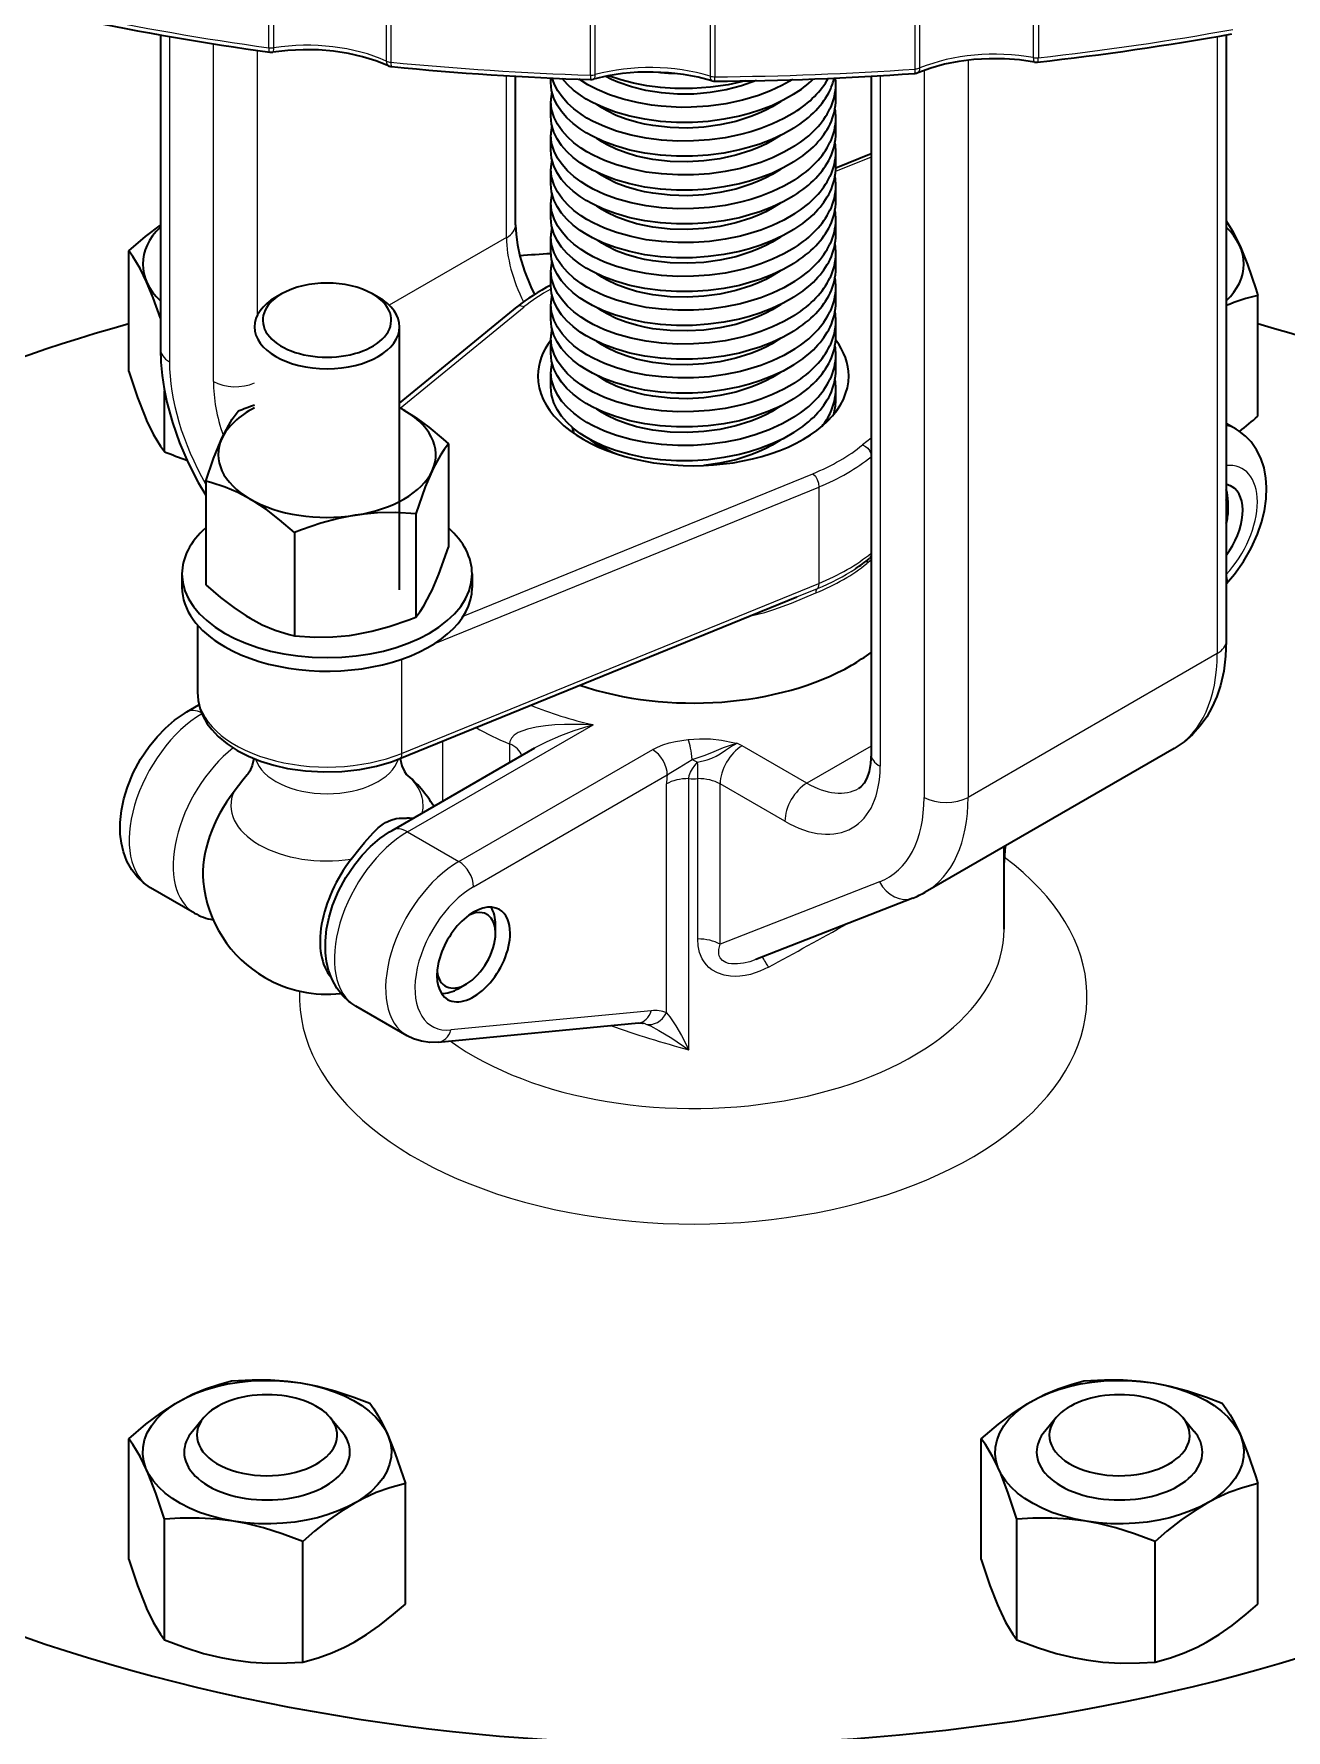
# Model space of a CAD drawing. Extents: x 0 to 420, y 0 to 297.
# Drawn here: x 158.72 to 175.98, y 63.06 to 86.45 of the extents above; entities that cross this region are included whole.
import ezdxf

# ---------------------------------------------------------------- set-up
doc = ezdxf.new("R2010")
doc.units = 0

msp = doc.modelspace()

# ---------------------------------------------------------------- linework, layer by layer
at = {"color": 7, "lineweight": 13, "ltscale": 0.037909}
for p, q in [((161.956, 86.258), (161.956, 87.775)), ((162.025, 86.259), (162.025, 87.775)), ((163.576, 87.592), (163.576, 86.076)), ((163.639, 87.576), (163.639, 86.059)), ((170.869, 85.966), (170.869, 87.482)), ((170.934, 85.98), (170.934, 87.497)), ((172.497, 87.64), (172.497, 86.123)), ((172.567, 87.637), (172.567, 86.121)), ((166.39, 85.881), (166.39, 87.397)), ((166.458, 85.888), (166.458, 87.404)), ((168.04, 87.384), (168.04, 85.868)), ((168.108, 87.375), (168.108, 85.858))]:
    msp.add_line(p, q, dxfattribs=at)
at = {"color": 7, "lineweight": 35, "ltscale": 0.108308}
msp.add_line((160.461, 86.436), (160.461, 82.104), dxfattribs=at)
at = {"color": 7, "lineweight": 13, "ltscale": 0.112129}
msp.add_line((160.587, 86.414), (160.587, 81.929), dxfattribs=at)
at = {"color": 7, "lineweight": 13, "ltscale": 0.116386}
msp.add_line((161.193, 81.657), (161.193, 86.313), dxfattribs=at)
at = {"color": 7, "lineweight": 13, "ltscale": 0.212733}
msp.add_line((175.032, 86.414), (175.032, 77.905), dxfattribs=at)
at = {"color": 7, "lineweight": 35, "ltscale": 0.208912}
msp.add_line((175.157, 86.436), (175.157, 78.08), dxfattribs=at)
at = {"color": 7, "lineweight": 13, "ltscale": 0.091229}
msp.add_line((161.799, 82.572), (161.799, 86.221), dxfattribs=at)
at = {"color": 7, "lineweight": 13, "ltscale": 0.254159}
msp.add_line((171.597, 86.088), (171.597, 75.922), dxfattribs=at)
at = {"color": 7, "lineweight": 13, "ltscale": 0.055839}
msp.add_line((165.233, 83.64), (165.233, 85.874), dxfattribs=at)
at = {"color": 7, "lineweight": 35, "ltscale": 0.051282}
msp.add_line((165.359, 83.815), (165.359, 85.867), dxfattribs=at)
at = {"color": 7, "lineweight": 35, "ltscale": 0.001519}
msp.add_line((165.845, 85.781), (165.845, 85.842), dxfattribs=at)
at = {"color": 7, "lineweight": 35, "ltscale": 0.233535}
msp.add_line((170.26, 85.867), (170.26, 76.525), dxfattribs=at)
at = {"color": 7, "lineweight": 13, "ltscale": 0.238093}
msp.add_line((170.385, 85.874), (170.385, 76.35), dxfattribs=at)
at = {"color": 7, "lineweight": 13, "ltscale": 0.250667}
msp.add_line((170.991, 85.948), (170.991, 75.922), dxfattribs=at)
at = {"color": 7, "lineweight": 35, "ltscale": 0.005242}
for p, q in [((169.774, 85.548), (169.774, 85.757)), ((165.845, 85.314), (165.845, 85.524)), ((169.774, 85.081), (169.774, 85.291)), ((165.845, 84.848), (165.845, 85.057)), ((169.774, 84.614), (169.774, 84.824)), ((165.845, 84.381), (165.845, 84.591)), ((169.774, 84.148), (169.774, 84.358)), ((165.845, 83.915), (165.845, 84.124)), ((169.774, 83.681), (169.774, 83.891)), ((165.845, 83.448), (165.845, 83.658)), ((169.774, 83.215), (169.774, 83.424)), ((165.845, 82.981), (165.845, 83.191)), ((169.774, 82.748), (169.774, 82.958)), ((165.845, 82.515), (165.845, 82.725)), ((169.774, 82.282), (169.774, 82.491)), ((165.845, 82.048), (165.845, 82.258)), ((169.774, 81.815), (169.774, 82.025)), ((165.845, 81.582), (165.845, 81.791))]:
    msp.add_line(p, q, dxfattribs=at)
at = {"color": 7, "lineweight": 35, "ltscale": 0.00105}
for p, q in [((169.016, 85.518), (168.981, 85.495)), ((169.016, 85.052), (168.981, 85.029)), ((169.016, 84.585), (168.981, 84.562)), ((169.016, 84.119), (168.981, 84.095)), ((169.016, 83.652), (168.981, 83.629)), ((169.016, 83.186), (168.981, 83.162)), ((169.016, 82.719), (168.981, 82.696)), ((169.016, 82.252), (168.981, 82.229)), ((169.016, 81.786), (168.981, 81.763)), ((169.016, 81.319), (168.981, 81.296)), ((169.016, 80.853), (168.981, 80.829))]:
    msp.add_line(p, q, dxfattribs=at)
at = {"color": 7, "lineweight": 13, "ltscale": 0.013194}
msp.add_line((170.26, 84.751), (169.771, 84.551), dxfattribs=at)
at = {"color": 7, "lineweight": 35, "ltscale": 0.013126}
msp.add_line((170.26, 84.797), (169.773, 84.599), dxfattribs=at)
at = {"color": 7, "lineweight": 13, "ltscale": 0.046685}
msp.add_line((165.233, 83.64), (163.616, 82.707), dxfattribs=at)
at = {"color": 7, "lineweight": 35, "ltscale": 0.041573}
for p, q in [((160.026, 81.796), (160.026, 83.459)), ((163.839, 64.797), (163.839, 66.46)), ((175.593, 64.797), (175.593, 66.46)), ((160.518, 64.306), (160.518, 65.969)), ((172.272, 64.306), (172.272, 65.969)), ((162.424, 63.998), (162.424, 65.661)), ((174.178, 63.998), (174.178, 65.661))]:
    msp.add_line(p, q, dxfattribs=at)
at = {"color": 7, "lineweight": 35, "ltscale": 0.002333}
for p, q in [((162.132, 82.865), (162.051, 82.818)), ((163.466, 82.818), (163.385, 82.865))]:
    msp.add_line(p, q, dxfattribs=at)
at = {"color": 7, "lineweight": 35, "ltscale": 0.041572}
for p, q in [((175.593, 81.18), (175.593, 82.843)), ((160.026, 65.413), (160.026, 67.076)), ((171.78, 65.413), (171.78, 67.076))]:
    msp.add_line(p, q, dxfattribs=at)
at = {"color": 7, "lineweight": 35, "ltscale": 0.052431}
msp.add_line((163.759, 81.359), (165.382, 82.687), dxfattribs=at)
at = {"color": 7, "lineweight": 13, "ltscale": 0.055097}
msp.add_line((163.769, 81.289), (165.475, 82.684), dxfattribs=at)
at = {"color": 7, "lineweight": 35, "ltscale": 0.090701}
msp.add_line((163.759, 78.782), (163.759, 82.41), dxfattribs=at)
at = {"color": 7, "lineweight": 35, "ltscale": 0.020917}
msp.add_line((160.518, 80.689), (160.518, 81.526), dxfattribs=at)
at = {"color": 7, "lineweight": 35, "ltscale": 0.004079}
msp.add_line((169.774, 81.395), (169.774, 81.558), dxfattribs=at)
at = {"color": 7, "lineweight": 35, "ltscale": 0.000175858}
msp.add_line((166.159, 80.951), (166.159, 80.944), dxfattribs=at)
at = {"color": 7, "lineweight": 35, "ltscale": 0.003873}
msp.add_line((175.292, 80.999), (175.157, 81.077), dxfattribs=at)
at = {"color": 7, "lineweight": 35, "ltscale": 0.035647}
for p, q in [((164.432, 80.798), (164.432, 79.372)), ((161.086, 80.28), (161.086, 78.854)), ((163.983, 79.832), (163.983, 78.406)), ((162.31, 79.573), (162.31, 78.147))]:
    msp.add_line(p, q, dxfattribs=at)
at = {"color": 7, "lineweight": 13, "ltscale": 0.003747}
msp.add_line((170.26, 80.877), (170.144, 80.782), dxfattribs=at)
at = {"color": 7, "lineweight": 13, "ltscale": 0.130092}
msp.add_line((164.638, 78.422), (169.457, 80.385), dxfattribs=at)
at = {"color": 7, "lineweight": 13, "ltscale": 0.142954}
msp.add_line((164.244, 78.044), (169.539, 80.201), dxfattribs=at)
at = {"color": 7, "lineweight": 13, "ltscale": 0.033243}
msp.add_line((169.539, 80.201), (169.539, 78.872), dxfattribs=at)
at = {"color": 7, "lineweight": 35, "ltscale": 0.002916}
for p, q in [((175.183, 79.879), (175.183, 79.995)), ((165.082, 74.046), (165.082, 74.163)), ((164.678, 73.347), (164.577, 73.288))]:
    msp.add_line(p, q, dxfattribs=at)
at = {"color": 7, "lineweight": 13, "ltscale": 0.001865}
msp.add_line((170.26, 79.194), (170.202, 79.147), dxfattribs=at)
at = {"color": 7, "lineweight": 35, "ltscale": 0.000737768}
msp.add_line((170.26, 79.235), (170.237, 79.216), dxfattribs=at)
at = {"color": 7, "lineweight": 35, "ltscale": 0.004666}
for p, q in [((160.759, 79.004), (160.759, 78.817)), ((164.759, 79.004), (164.759, 78.817))]:
    msp.add_line(p, q, dxfattribs=at)
at = {"color": 7, "lineweight": 13, "ltscale": 0.15525}
msp.add_line((163.788, 76.528), (169.539, 78.872), dxfattribs=at)
at = {"color": 7, "lineweight": 35, "ltscale": 0.00012346}
msp.add_line((175.157, 78.867), (175.161, 78.871), dxfattribs=at)
at = {"color": 7, "lineweight": 35, "ltscale": 0.147732}
msp.add_line((163.765, 76.456), (169.237, 78.686), dxfattribs=at)
at = {"color": 7, "lineweight": 13, "ltscale": 0.007647}
msp.add_line((169.237, 78.686), (169.52, 78.802), dxfattribs=at)
at = {"color": 7, "lineweight": 35, "ltscale": 0.023159}
msp.add_line((160.973, 78.297), (160.973, 77.371), dxfattribs=at)
at = {"color": 7, "lineweight": 13, "ltscale": 0.099146}
msp.add_line((175.032, 77.905), (171.597, 75.922), dxfattribs=at)
at = {"color": 7, "lineweight": 13, "ltscale": 0.03247}
msp.add_line((163.788, 77.827), (163.788, 76.528), dxfattribs=at)
at = {"color": 7, "lineweight": 35, "ltscale": 0.004796}
msp.add_line((160.827, 77.1), (160.993, 77.196), dxfattribs=at)
at = {"color": 7, "lineweight": 13, "ltscale": 0.073899}
msp.add_line((163.87, 75.446), (166.43, 76.924), dxfattribs=at)
at = {"color": 7, "lineweight": 35, "ltscale": 0.056856}
msp.add_line((163.655, 75.467), (165.625, 76.605), dxfattribs=at)
at = {"color": 7, "lineweight": 13, "ltscale": 0.02064}
msp.add_line((164.355, 75.871), (164.355, 76.697), dxfattribs=at)
at = {"color": 7, "lineweight": 13, "ltscale": 0.077138}
for p, q in [((164.577, 75.038), (167.249, 76.581)), ((164.779, 74.688), (167.451, 76.231))]:
    msp.add_line(p, q, dxfattribs=at)
at = {"color": 7, "lineweight": 13, "ltscale": 0.00645}
msp.add_line((165.273, 76.659), (165.273, 76.401), dxfattribs=at)
at = {"color": 7, "lineweight": 13, "ltscale": 0.025765}
msp.add_line((169.375, 76.117), (168.483, 76.632), dxfattribs=at)
at = {"color": 7, "lineweight": 13, "ltscale": 0.025537}
msp.add_line((170.26, 76.628), (169.375, 76.117), dxfattribs=at)
at = {"color": 7, "lineweight": 35, "ltscale": 0.099146}
msp.add_line((174.44, 76.597), (171.006, 74.614), dxfattribs=at)
at = {"color": 7, "lineweight": 13, "ltscale": 0.002155}
msp.add_line((167.793, 76.445), (167.869, 76.405), dxfattribs=at)
at = {"color": 7, "lineweight": 35, "ltscale": 0.000291588}
msp.add_line((161.668, 76.243), (161.66, 76.234), dxfattribs=at)
at = {"color": 7, "lineweight": 13, "ltscale": 0.078915}
msp.add_line((167.439, 72.951), (167.439, 76.107), dxfattribs=at)
at = {"color": 7, "lineweight": 13, "ltscale": 0.093479}
msp.add_line((167.748, 72.441), (167.748, 76.18), dxfattribs=at)
at = {"color": 7, "lineweight": 13, "ltscale": 0.055283}
for p, q in [((167.87, 73.968), (167.87, 76.18)), ((168.18, 73.896), (168.18, 76.107))]:
    msp.add_line(p, q, dxfattribs=at)
at = {"color": 7, "lineweight": 13, "ltscale": 0.025766}
msp.add_line((169.072, 75.592), (168.18, 76.107), dxfattribs=at)
at = {"color": 7, "lineweight": 13, "ltscale": 0.020412}
msp.add_line((163.87, 75.446), (164.577, 75.038), dxfattribs=at)
at = {"color": 7, "lineweight": 35, "ltscale": 0.028449}
msp.add_line((172.095, 74.105), (172.095, 75.243), dxfattribs=at)
at = {"color": 7, "lineweight": 35, "ltscale": 0.017496}
msp.add_line((160.933, 74.326), (160.327, 74.676), dxfattribs=at)
at = {"color": 7, "lineweight": 13, "ltscale": 0.059023}
msp.add_line((170.378, 74.757), (168.18, 73.896), dxfattribs=at)
at = {"color": 7, "lineweight": 35, "ltscale": 0.058107}
msp.add_line((170.837, 74.533), (168.673, 73.685), dxfattribs=at)
at = {"color": 7, "lineweight": 35, "ltscale": 0.020412}
msp.add_line((163.863, 72.634), (163.156, 73.043), dxfattribs=at)
at = {"color": 7, "lineweight": 13, "ltscale": 0.069366}
msp.add_line((167.23, 72.98), (164.468, 72.714), dxfattribs=at)
at = {"color": 7, "lineweight": 35, "ltscale": 0.069366}
msp.add_line((164.293, 72.546), (167.055, 72.812), dxfattribs=at)
at = {"color": 7, "lineweight": 35, "ltscale": 0.006168}
for p, q in [((161.061, 67.369), (160.903, 67.179)), ((162.804, 67.369), (162.962, 67.179)), ((172.814, 67.369), (172.656, 67.179)), ((174.558, 67.369), (174.716, 67.179))]:
    msp.add_line(p, q, dxfattribs=at)
at = {"color": 7, "lineweight": 35}
for points in [[(163.605, 86.01), (163.434, 86.078), (163.249, 86.135), (163.053, 86.179), (162.85, 86.211), (162.64, 86.228), (162.429, 86.232), (162.218, 86.222), (162.011, 86.197)], [(172.514, 86.061), (172.309, 86.091), (172.1, 86.107), (171.888, 86.108), (171.677, 86.096), (171.471, 86.07), (171.272, 86.031), (171.082, 85.979), (170.906, 85.915)], [(169.203, 85.367), (169.059, 85.283), (168.903, 85.209), (168.739, 85.145), (168.601, 85.1), (168.459, 85.062), (168.248, 85.018), (168.032, 84.989), (167.814, 84.973), (167.596, 84.972), (167.372, 84.985), (167.159, 85.012), (166.951, 85.053), (166.752, 85.109), (166.585, 85.171), (166.429, 85.243), (166.342, 85.29), (166.261, 85.342), (166.162, 85.416), (166.074, 85.495), (165.999, 85.58), (165.941, 85.664), (165.896, 85.751), (165.865, 85.841)], [(168.065, 85.804), (167.874, 85.854), (167.673, 85.891), (167.466, 85.914), (167.255, 85.924), (167.043, 85.92), (166.834, 85.902), (166.63, 85.87), (166.435, 85.825)], [(168.68, 85.806), (168.476, 85.733), (168.261, 85.678), (168.04, 85.641), (167.816, 85.621), (167.591, 85.62), (167.369, 85.636), (167.153, 85.669), (166.956, 85.718), (166.77, 85.783), (166.683, 85.822), (166.601, 85.864)], [(168.528, 85.803), (168.29, 85.749), (168.046, 85.714), (167.799, 85.696), (167.553, 85.697), (167.358, 85.71), (167.167, 85.734), (166.984, 85.769), (166.808, 85.815), (166.641, 85.872)], [(169.193, 85.151), (169.047, 85.067), (168.89, 84.994), (168.725, 84.93), (168.586, 84.886), (168.444, 84.849), (168.232, 84.806), (168.015, 84.777), (167.797, 84.763), (167.579, 84.762), (167.355, 84.777), (167.142, 84.805), (166.936, 84.848), (166.738, 84.904), (166.572, 84.966), (166.418, 85.039), (166.332, 85.087), (166.251, 85.139), (166.153, 85.213), (166.067, 85.293), (165.993, 85.378), (165.933, 85.468), (165.887, 85.563), (165.856, 85.671), (165.845, 85.781)], [(169.193, 85.617), (169.047, 85.534), (168.89, 85.46), (168.725, 85.397), (168.586, 85.353), (168.444, 85.315), (168.232, 85.273), (168.015, 85.244), (167.797, 85.229), (167.579, 85.229), (167.355, 85.243), (167.142, 85.272), (166.936, 85.314), (166.738, 85.371), (166.572, 85.433), (166.418, 85.505), (166.334, 85.552), (166.255, 85.603), (166.159, 85.675), (166.074, 85.753), (166.001, 85.835)], [(169.18, 85.819), (169.032, 85.736), (168.874, 85.663), (168.707, 85.6), (168.486, 85.535), (168.256, 85.486), (168.02, 85.454), (167.782, 85.439), (167.643, 85.437), (167.504, 85.442), (167.368, 85.452), (167.234, 85.467), (167.033, 85.502), (166.84, 85.549), (166.656, 85.609), (166.485, 85.681), (166.355, 85.749), (166.236, 85.826)], [(169.203, 84.9), (169.059, 84.817), (168.903, 84.742), (168.739, 84.678), (168.601, 84.634), (168.459, 84.595), (168.248, 84.552), (168.032, 84.522), (167.814, 84.507), (167.596, 84.505), (167.372, 84.518), (167.159, 84.545), (166.951, 84.587), (166.752, 84.642), (166.585, 84.704), (166.429, 84.776), (166.342, 84.824), (166.261, 84.875), (166.162, 84.949), (166.074, 85.029), (165.999, 85.113), (165.937, 85.204), (165.89, 85.299), (165.856, 85.41), (165.845, 85.524)], [(168.981, 85.495), (168.897, 85.444), (168.809, 85.398), (168.709, 85.351), (168.604, 85.31), (168.395, 85.243), (168.176, 85.195), (167.953, 85.165), (167.727, 85.152), (167.488, 85.158), (167.252, 85.185), (167.138, 85.206), (167.026, 85.232), (166.883, 85.275), (166.747, 85.326), (166.62, 85.387), (166.546, 85.43), (166.477, 85.475)], [(169.193, 84.684), (169.047, 84.601), (168.89, 84.527), (168.725, 84.464), (168.586, 84.42), (168.444, 84.382), (168.232, 84.339), (168.015, 84.311), (167.797, 84.296), (167.579, 84.296), (167.355, 84.31), (167.142, 84.338), (166.936, 84.381), (166.738, 84.437), (166.572, 84.5), (166.418, 84.572), (166.332, 84.62), (166.251, 84.672), (166.153, 84.746), (166.067, 84.826), (165.993, 84.911), (165.933, 85.002), (165.887, 85.097), (165.856, 85.204), (165.845, 85.314)], [(169.203, 84.434), (169.059, 84.35), (168.903, 84.276), (168.739, 84.212), (168.601, 84.167), (168.459, 84.129), (168.248, 84.085), (168.032, 84.056), (167.814, 84.04), (167.596, 84.039), (167.372, 84.052), (167.159, 84.079), (166.951, 84.12), (166.752, 84.176), (166.585, 84.237), (166.429, 84.309), (166.342, 84.357), (166.261, 84.409), (166.162, 84.483), (166.074, 84.562), (165.999, 84.647), (165.937, 84.738), (165.89, 84.832), (165.856, 84.944), (165.845, 85.057)], [(168.981, 85.029), (168.897, 84.978), (168.809, 84.931), (168.709, 84.885), (168.604, 84.843), (168.395, 84.777), (168.176, 84.728), (167.953, 84.698), (167.727, 84.685), (167.488, 84.692), (167.252, 84.718), (167.138, 84.739), (167.026, 84.765), (166.883, 84.808), (166.747, 84.86), (166.62, 84.92), (166.546, 84.963), (166.477, 85.009)], [(169.193, 84.217), (169.047, 84.134), (168.89, 84.061), (168.725, 83.997), (168.586, 83.953), (168.444, 83.915), (168.232, 83.873), (168.015, 83.844), (167.797, 83.83), (167.579, 83.829), (167.355, 83.844), (167.142, 83.872), (166.936, 83.914), (166.738, 83.971), (166.572, 84.033), (166.418, 84.106), (166.332, 84.154), (166.251, 84.206), (166.153, 84.28), (166.067, 84.36), (165.993, 84.444), (165.933, 84.535), (165.887, 84.63), (165.856, 84.738), (165.845, 84.848)], [(169.203, 83.967), (169.059, 83.883), (168.903, 83.809), (168.739, 83.745), (168.601, 83.7), (168.459, 83.662), (168.248, 83.619), (168.032, 83.589), (167.814, 83.574), (167.596, 83.572), (167.372, 83.585), (167.159, 83.612), (166.951, 83.654), (166.752, 83.709), (166.585, 83.771), (166.429, 83.843), (166.342, 83.891), (166.261, 83.942), (166.162, 84.016), (166.074, 84.096), (165.999, 84.18), (165.937, 84.271), (165.89, 84.366), (165.856, 84.477), (165.845, 84.591)], [(168.981, 84.562), (168.897, 84.511), (168.809, 84.464), (168.709, 84.418), (168.604, 84.376), (168.395, 84.31), (168.176, 84.262), (167.953, 84.231), (167.727, 84.219), (167.488, 84.225), (167.252, 84.252), (167.138, 84.273), (167.026, 84.299), (166.883, 84.341), (166.747, 84.393), (166.62, 84.454), (166.546, 84.496), (166.477, 84.542)], [(169.193, 83.751), (169.047, 83.668), (168.89, 83.594), (168.725, 83.53), (168.586, 83.486), (168.444, 83.449), (168.232, 83.406), (168.015, 83.378), (167.797, 83.363), (167.579, 83.363), (167.355, 83.377), (167.142, 83.405), (166.936, 83.448), (166.738, 83.504), (166.572, 83.566), (166.418, 83.639), (166.332, 83.687), (166.251, 83.739), (166.153, 83.813), (166.067, 83.893), (165.993, 83.978), (165.933, 84.069), (165.887, 84.163), (165.856, 84.271), (165.845, 84.381)], [(169.203, 83.501), (169.059, 83.417), (168.903, 83.343), (168.739, 83.278), (168.601, 83.234), (168.459, 83.196), (168.248, 83.152), (168.032, 83.123), (167.814, 83.107), (167.596, 83.105), (167.372, 83.119), (167.159, 83.146), (166.951, 83.187), (166.752, 83.243), (166.585, 83.304), (166.429, 83.376), (166.342, 83.424), (166.261, 83.476), (166.162, 83.55), (166.074, 83.629), (165.999, 83.714), (165.937, 83.805), (165.89, 83.899), (165.856, 84.011), (165.845, 84.124)], [(168.981, 84.095), (168.897, 84.045), (168.809, 83.998), (168.709, 83.951), (168.604, 83.91), (168.395, 83.844), (168.176, 83.795), (167.953, 83.765), (167.727, 83.752), (167.488, 83.758), (167.252, 83.785), (167.138, 83.806), (167.026, 83.832), (166.883, 83.875), (166.747, 83.927), (166.62, 83.987), (166.546, 84.03), (166.477, 84.076)], [(160.026, 83.459), (160.256, 83.655), (160.461, 83.81)], [(165.359, 83.815), (165.365, 83.683), (165.384, 83.539), (165.417, 83.387), (165.481, 83.177), (165.568, 82.963), (165.62, 82.858)], [(169.193, 83.284), (169.047, 83.201), (168.89, 83.128), (168.725, 83.064), (168.586, 83.02), (168.444, 82.982), (168.232, 82.94), (168.015, 82.911), (167.797, 82.897), (167.579, 82.896), (167.355, 82.911), (167.142, 82.939), (166.936, 82.981), (166.738, 83.038), (166.572, 83.1), (166.418, 83.172), (166.332, 83.221), (166.251, 83.273), (166.153, 83.347), (166.067, 83.427), (165.993, 83.511), (165.933, 83.602), (165.887, 83.697), (165.856, 83.805), (165.845, 83.915)], [(175.157, 83.872), (175.247, 83.725), (175.347, 83.522)], [(169.203, 83.034), (169.059, 82.95), (168.903, 82.876), (168.739, 82.812), (168.601, 82.767), (168.459, 82.729), (168.248, 82.686), (168.032, 82.656), (167.814, 82.64), (167.596, 82.639), (167.372, 82.652), (167.159, 82.679), (166.951, 82.721), (166.752, 82.776), (166.585, 82.838), (166.429, 82.91), (166.342, 82.958), (166.261, 83.009), (166.162, 83.083), (166.074, 83.163), (165.999, 83.247), (165.937, 83.338), (165.89, 83.433), (165.856, 83.544), (165.845, 83.658)], [(168.981, 83.629), (168.897, 83.578), (168.809, 83.531), (168.709, 83.485), (168.604, 83.443), (168.395, 83.377), (168.176, 83.329), (167.953, 83.298), (167.727, 83.286), (167.488, 83.292), (167.252, 83.319), (167.138, 83.34), (167.026, 83.366), (166.883, 83.408), (166.747, 83.46), (166.62, 83.521), (166.546, 83.563), (166.477, 83.609)], [(175.347, 83.522), (175.449, 83.268), (175.564, 82.934), (175.593, 82.843)], [(160.272, 83.03), (160.181, 83.216), (160.082, 83.381), (160.026, 83.459)], [(169.193, 82.818), (169.047, 82.735), (168.89, 82.661), (168.725, 82.597), (168.586, 82.553), (168.444, 82.516), (168.232, 82.473), (168.015, 82.445), (167.797, 82.43), (167.579, 82.43), (167.355, 82.444), (167.142, 82.472), (166.936, 82.515), (166.738, 82.571), (166.572, 82.633), (166.418, 82.706), (166.332, 82.754), (166.251, 82.806), (166.153, 82.88), (166.067, 82.96), (165.993, 83.045), (165.933, 83.136), (165.887, 83.23), (165.856, 83.338), (165.845, 83.448)], [(169.203, 82.567), (169.059, 82.484), (168.903, 82.41), (168.739, 82.345), (168.601, 82.301), (168.459, 82.263), (168.248, 82.219), (168.032, 82.189), (167.814, 82.174), (167.596, 82.172), (167.372, 82.185), (167.159, 82.213), (166.951, 82.254), (166.752, 82.31), (166.585, 82.371), (166.429, 82.443), (166.342, 82.491), (166.261, 82.543), (166.162, 82.617), (166.074, 82.696), (165.999, 82.781), (165.937, 82.871), (165.89, 82.966), (165.856, 83.077), (165.845, 83.191)], [(168.981, 83.162), (168.897, 83.112), (168.809, 83.065), (168.709, 83.018), (168.604, 82.977), (168.395, 82.91), (168.176, 82.862), (167.953, 82.832), (167.727, 82.819), (167.488, 82.825), (167.252, 82.852), (167.138, 82.873), (167.026, 82.899), (166.883, 82.942), (166.747, 82.994), (166.62, 83.054), (166.546, 83.097), (166.477, 83.143)], [(160.461, 82.528), (160.363, 82.808), (160.272, 83.03)], [(169.193, 82.351), (169.047, 82.268), (168.89, 82.194), (168.725, 82.131), (168.586, 82.087), (168.444, 82.049), (168.232, 82.007), (168.015, 81.978), (167.797, 81.964), (167.579, 81.963), (167.355, 81.977), (167.142, 82.006), (166.936, 82.048), (166.738, 82.105), (166.572, 82.167), (166.418, 82.239), (166.332, 82.288), (166.251, 82.339), (166.153, 82.414), (166.067, 82.493), (165.993, 82.578), (165.933, 82.669), (165.887, 82.764), (165.856, 82.871), (165.845, 82.981)], [(169.203, 82.101), (169.059, 82.017), (168.903, 81.943), (168.739, 81.879), (168.601, 81.834), (168.459, 81.796), (168.248, 81.752), (168.032, 81.723), (167.814, 81.707), (167.596, 81.706), (167.372, 81.719), (167.159, 81.746), (166.951, 81.787), (166.752, 81.843), (166.585, 81.905), (166.429, 81.977), (166.342, 82.024), (166.261, 82.076), (166.162, 82.15), (166.074, 82.23), (165.999, 82.314), (165.937, 82.405), (165.89, 82.499), (165.856, 82.611), (165.845, 82.725)], [(168.981, 82.696), (168.897, 82.645), (168.809, 82.598), (168.709, 82.552), (168.604, 82.51), (168.395, 82.444), (168.176, 82.396), (167.953, 82.365), (167.727, 82.353), (167.488, 82.359), (167.252, 82.385), (167.138, 82.406), (167.026, 82.432), (166.883, 82.475), (166.747, 82.527), (166.62, 82.588), (166.546, 82.63), (166.477, 82.676)], [(169.193, 81.885), (169.047, 81.801), (168.89, 81.728), (168.725, 81.664), (168.586, 81.62), (168.444, 81.583), (168.232, 81.54), (168.015, 81.511), (167.797, 81.497), (167.579, 81.496), (167.355, 81.511), (167.142, 81.539), (166.936, 81.582), (166.738, 81.638), (166.572, 81.7), (166.418, 81.773), (166.332, 81.821), (166.251, 81.873), (166.153, 81.947), (166.067, 82.027), (165.993, 82.112), (165.933, 82.202), (165.887, 82.297), (165.856, 82.405), (165.845, 82.515)], [(160.461, 82.104), (160.467, 81.924), (160.484, 81.741), (160.512, 81.557), (160.551, 81.37), (160.627, 81.09), (160.726, 80.81), (160.845, 80.534), (160.984, 80.264), (161.086, 80.089)], [(169.203, 81.634), (169.059, 81.551), (168.903, 81.476), (168.739, 81.412), (168.601, 81.368), (168.459, 81.329), (168.248, 81.286), (168.032, 81.256), (167.814, 81.241), (167.596, 81.239), (167.372, 81.252), (167.159, 81.279), (166.951, 81.321), (166.752, 81.377), (166.585, 81.438), (166.429, 81.51), (166.342, 81.558), (166.261, 81.609), (166.162, 81.683), (166.074, 81.763), (165.999, 81.848), (165.937, 81.938), (165.89, 82.033), (165.856, 82.144), (165.845, 82.258)], [(168.981, 82.229), (168.897, 82.178), (168.809, 82.132), (168.709, 82.085), (168.604, 82.044), (168.395, 81.977), (168.176, 81.929), (167.953, 81.899), (167.727, 81.886), (167.488, 81.892), (167.252, 81.919), (167.138, 81.94), (167.026, 81.966), (166.883, 82.009), (166.747, 82.06), (166.62, 82.121), (166.546, 82.164), (166.477, 82.209)], [(169.193, 81.418), (169.024, 81.323), (168.841, 81.241), (168.647, 81.172), (168.444, 81.116), (168.232, 81.073), (168.015, 81.045), (167.796, 81.03), (167.577, 81.03), (167.352, 81.045), (167.139, 81.073), (166.933, 81.116), (166.736, 81.172), (166.57, 81.235), (166.416, 81.307), (166.33, 81.355), (166.25, 81.407), (166.152, 81.482), (166.066, 81.561), (165.992, 81.646), (165.932, 81.737), (165.886, 81.832), (165.856, 81.939), (165.845, 82.048)], [(160.026, 81.796), (160.145, 81.437), (160.25, 81.169), (160.272, 81.117)], [(169.203, 81.168), (169.036, 81.072), (168.854, 80.989), (168.661, 80.919), (168.46, 80.863), (168.248, 80.819), (168.032, 80.79), (167.813, 80.774), (167.594, 80.773), (167.369, 80.786), (167.156, 80.813), (166.948, 80.855), (166.75, 80.911), (166.583, 80.972), (166.427, 81.044), (166.341, 81.092), (166.259, 81.144), (166.16, 81.218), (166.073, 81.298), (165.998, 81.382), (165.936, 81.473), (165.889, 81.568), (165.856, 81.678), (165.845, 81.791)], [(168.981, 81.763), (168.897, 81.712), (168.809, 81.665), (168.709, 81.619), (168.604, 81.577), (168.395, 81.511), (168.176, 81.462), (167.953, 81.432), (167.727, 81.419), (167.488, 81.426), (167.252, 81.452), (167.138, 81.473), (167.026, 81.499), (166.883, 81.542), (166.747, 81.594), (166.62, 81.654), (166.546, 81.697), (166.477, 81.743)], [(169.193, 80.952), (169.047, 80.868), (168.89, 80.795), (168.725, 80.731), (168.586, 80.687), (168.444, 80.649), (168.232, 80.607), (168.015, 80.578), (167.797, 80.564), (167.579, 80.563), (167.355, 80.578), (167.142, 80.606), (166.936, 80.648), (166.738, 80.705), (166.572, 80.767), (166.418, 80.84), (166.332, 80.888), (166.251, 80.94), (166.153, 81.014), (166.067, 81.094), (165.993, 81.178), (165.933, 81.269), (165.887, 81.364), (165.856, 81.472), (165.845, 81.582)], [(161.31, 80.873), (161.403, 81.053), (161.453, 81.135), (161.534, 81.246)], [(163.819, 81.261), (163.988, 81.155), (164.164, 81.025), (164.36, 80.862), (164.432, 80.798)], [(168.981, 81.296), (168.897, 81.245), (168.809, 81.198), (168.709, 81.152), (168.604, 81.11), (168.395, 81.044), (168.176, 80.996), (167.953, 80.965), (167.727, 80.953), (167.488, 80.959), (167.252, 80.986), (167.138, 81.007), (167.026, 81.033), (166.883, 81.076), (166.747, 81.127), (166.62, 81.188), (166.546, 81.23), (166.477, 81.276)], [(160.272, 81.117), (160.363, 80.931), (160.462, 80.767), (160.518, 80.689)], [(175.161, 78.871), (175.272, 78.999), (175.396, 79.172), (175.502, 79.358), (175.589, 79.552), (175.644, 79.712), (175.683, 79.874), (175.707, 80.038), (175.713, 80.201), (175.704, 80.323), (175.678, 80.464), (175.635, 80.597), (175.576, 80.716), (175.5, 80.823), (175.423, 80.903), (175.335, 80.972), (175.292, 80.999)], [(161.086, 80.28), (161.195, 80.594), (161.289, 80.828), (161.31, 80.873)], [(164.432, 80.798), (164.374, 80.721), (164.323, 80.642), (164.228, 80.467), (164.208, 80.424)], [(168.981, 80.829), (168.897, 80.779), (168.809, 80.732), (168.708, 80.685), (168.604, 80.644), (168.394, 80.578), (168.176, 80.529), (167.953, 80.499)], [(161.698, 80.036), (161.53, 80.124), (161.353, 80.199), (161.157, 80.262), (161.086, 80.28)], [(164.208, 80.424), (164.114, 80.203), (163.983, 79.832)], [(162.31, 79.573), (162.106, 79.75), (161.924, 79.89), (161.754, 80.003), (161.698, 80.036)], [(163.147, 79.812), (162.917, 79.767), (162.675, 79.703), (162.409, 79.611), (162.31, 79.573)], [(163.983, 79.832), (163.704, 79.848), (163.456, 79.844), (163.223, 79.823), (163.147, 79.812)], [(164.208, 78.78), (164.301, 79.001), (164.432, 79.372)], [(161.086, 78.854), (161.29, 78.677), (161.472, 78.538), (161.642, 78.424), (161.698, 78.391)], [(163.983, 78.406), (164.041, 78.483), (164.092, 78.562), (164.187, 78.737), (164.208, 78.78)], [(161.698, 78.391), (161.866, 78.303), (162.043, 78.229), (162.238, 78.166), (162.31, 78.147)], [(163.147, 78.167), (163.377, 78.212), (163.618, 78.277), (163.885, 78.368), (163.983, 78.406)], [(162.31, 78.147), (162.59, 78.132), (162.838, 78.135), (163.071, 78.156), (163.147, 78.167)], [(175.157, 78.08), (175.149, 77.868), (175.123, 77.663), (175.078, 77.466), (175.027, 77.312), (174.965, 77.169), (174.888, 77.033), (174.798, 76.906), (174.693, 76.79), (174.576, 76.688), (174.44, 76.597)], [(160.973, 77.371), (160.981, 77.259), (161.01, 77.138), (161.047, 77.044), (161.107, 76.938), (161.169, 76.856), (161.26, 76.76), (161.382, 76.659), (161.521, 76.569), (161.676, 76.489), (161.844, 76.421), (162.024, 76.365), (162.214, 76.322), (162.46, 76.286), (162.712, 76.272), (162.964, 76.279), (163.213, 76.306), (163.441, 76.352), (163.648, 76.413), (163.765, 76.456)], [(160.327, 74.676), (160.23, 74.742), (160.148, 74.819), (160.066, 74.922), (159.999, 75.042), (159.952, 75.171), (159.924, 75.291), (159.909, 75.413), (159.907, 75.576), (159.925, 75.739), (159.958, 75.902), (160.007, 76.063), (160.088, 76.259), (160.189, 76.448), (160.308, 76.625), (160.415, 76.757), (160.532, 76.878), (160.658, 76.986), (160.792, 77.08), (160.827, 77.1)], [(170.26, 76.525), (170.252, 76.391), (170.232, 76.279), (170.201, 76.186), (170.163, 76.117), (170.119, 76.067), (170.089, 76.046)], [(161.751, 76.457), (161.728, 76.36), (161.694, 76.282), (161.668, 76.243)], [(163.766, 76.457), (163.791, 76.356), (163.827, 76.277), (163.852, 76.24)], [(161.66, 76.234), (161.599, 76.159), (161.477, 76.003)], [(163.276, 75.301), (163.393, 75.433), (163.466, 75.502), (163.539, 75.558), (163.567, 75.575)], [(163.567, 75.575), (163.639, 75.609), (163.711, 75.629), (163.76, 75.636), (163.857, 75.637)], [(163.155, 73.043), (163.058, 73.109), (162.976, 73.186), (162.895, 73.289), (162.828, 73.409), (162.78, 73.538), (162.752, 73.658), (162.737, 73.78), (162.736, 73.943), (162.753, 74.106), (162.787, 74.269), (162.836, 74.43), (162.917, 74.626), (163.018, 74.815), (163.137, 74.992), (163.244, 75.124), (163.36, 75.245), (163.486, 75.353), (163.621, 75.447), (163.655, 75.467)], [(163.093, 75.07), (163.217, 75.228), (163.276, 75.301)], [(167.055, 72.812), (167.107, 72.81), (167.116, 72.808)], [(164.293, 72.546), (164.176, 72.543), (164.06, 72.559), (163.953, 72.591), (163.863, 72.634)], [(160.733, 67.6), (160.906, 67.69), (161.085, 67.767), (161.279, 67.832), (161.441, 67.875)], [(161.441, 67.875), (161.726, 67.89), (161.981, 67.888), (162.22, 67.87), (162.394, 67.846)], [(162.394, 67.846), (162.627, 67.801), (162.868, 67.737), (163.129, 67.651), (163.347, 67.567)], [(172.487, 67.6), (172.66, 67.69), (172.839, 67.767), (173.033, 67.832), (173.195, 67.875)], [(173.195, 67.875), (173.48, 67.89), (173.735, 67.888), (173.974, 67.87), (174.148, 67.846)], [(174.148, 67.846), (174.381, 67.801), (174.622, 67.737), (174.883, 67.651), (175.101, 67.567)], [(160.026, 67.076), (160.262, 67.276), (160.472, 67.435), (160.669, 67.563), (160.733, 67.6)], [(171.78, 67.076), (172.016, 67.276), (172.226, 67.435), (172.423, 67.563), (172.487, 67.6)], [(163.347, 67.567), (163.404, 67.488), (163.456, 67.406), (163.515, 67.302), (163.593, 67.139)], [(175.101, 67.567), (175.158, 67.488), (175.21, 67.406), (175.269, 67.302), (175.347, 67.139)], [(163.593, 67.139), (163.695, 66.885), (163.81, 66.551), (163.839, 66.46)], [(175.347, 67.139), (175.449, 66.885), (175.564, 66.551), (175.593, 66.46)], [(160.272, 66.647), (160.181, 66.833), (160.082, 66.998), (160.026, 67.076)], [(172.026, 66.647), (171.935, 66.833), (171.836, 66.998), (171.78, 67.076)], [(160.518, 65.969), (160.398, 66.328), (160.294, 66.596), (160.272, 66.647)], [(163.839, 66.46), (163.627, 66.402), (163.438, 66.334), (163.261, 66.254), (163.131, 66.186)], [(172.272, 65.969), (172.152, 66.328), (172.048, 66.596), (172.026, 66.647)], [(175.593, 66.46), (175.381, 66.402), (175.191, 66.334), (175.014, 66.254), (174.885, 66.186)], [(161.471, 65.94), (161.238, 65.969), (160.997, 65.984), (160.735, 65.982), (160.518, 65.969)], [(163.131, 66.186), (162.959, 66.08), (162.78, 65.954), (162.586, 65.801), (162.424, 65.661)], [(173.225, 65.94), (172.992, 65.969), (172.751, 65.984), (172.489, 65.982), (172.272, 65.969)], [(174.885, 66.186), (174.713, 66.08), (174.533, 65.954), (174.34, 65.801), (174.178, 65.661)], [(162.424, 65.661), (162.139, 65.768), (161.884, 65.848), (161.645, 65.907), (161.471, 65.94)], [(174.178, 65.661), (173.893, 65.768), (173.637, 65.848), (173.398, 65.907), (173.225, 65.94)], [(160.026, 65.413), (160.145, 65.054), (160.25, 64.786), (160.272, 64.734)], [(171.78, 65.413), (171.899, 65.054), (172.003, 64.786), (172.026, 64.734)], [(163.131, 64.273), (163.304, 64.378), (163.483, 64.504), (163.677, 64.658), (163.839, 64.797)], [(174.885, 64.273), (175.058, 64.378), (175.237, 64.504), (175.431, 64.658), (175.593, 64.797)], [(160.272, 64.734), (160.363, 64.548), (160.462, 64.384), (160.518, 64.306)], [(172.026, 64.734), (172.116, 64.548), (172.215, 64.384), (172.272, 64.306)], [(160.518, 64.306), (160.803, 64.198), (161.058, 64.118), (161.297, 64.059), (161.471, 64.027)], [(162.424, 63.998), (162.636, 64.056), (162.825, 64.125), (163.002, 64.204), (163.131, 64.273)], [(172.272, 64.306), (172.557, 64.198), (172.812, 64.118), (173.051, 64.059), (173.225, 64.027)], [(174.178, 63.998), (174.39, 64.056), (174.579, 64.125), (174.756, 64.204), (174.885, 64.273)], [(161.471, 64.027), (161.704, 63.997), (161.945, 63.983), (162.206, 63.985), (162.424, 63.998)], [(173.225, 64.027), (173.457, 63.997), (173.699, 63.983), (173.96, 63.985), (174.178, 63.998)]]:
    msp.add_lwpolyline(points, dxfattribs=at)
at = {"color": 7, "lineweight": 13}
for points in [[(165.475, 82.684), (165.437, 82.696), (165.418, 82.698), (165.387, 82.69), (165.382, 82.687)], [(170.144, 80.782), (170.182, 80.762), (170.215, 80.736), (170.238, 80.707), (170.253, 80.672), (170.26, 80.636)], [(169.457, 80.385), (169.493, 80.349), (169.519, 80.305), (169.534, 80.255), (169.539, 80.201)], [(170.222, 79.204), (170.208, 79.182), (170.202, 79.147)], [(170.26, 79.271), (170.25, 79.232), (170.237, 79.216)], [(169.539, 78.872), (169.536, 78.835), (169.532, 78.819), (169.525, 78.806), (169.52, 78.802)], [(168.602, 78.427), (168.795, 78.473), (168.92, 78.512), (169.162, 78.601), (169.498, 78.741)], [(169.52, 78.802), (169.507, 78.787), (169.5, 78.766), (169.498, 78.741)], [(166.43, 76.924), (166.297, 76.927), (166.032, 76.926), (165.901, 76.92), (165.771, 76.908), (165.644, 76.89), (165.521, 76.862), (165.457, 76.841), (165.396, 76.814), (165.341, 76.779), (165.302, 76.74), (165.278, 76.692), (165.273, 76.659)], [(166.43, 76.924), (166.164, 76.84), (165.976, 76.77), (165.788, 76.689), (165.625, 76.605)], [(167.249, 76.581), (167.317, 76.616), (167.39, 76.645), (167.478, 76.672), (167.565, 76.693), (167.739, 76.721)], [(167.739, 76.721), (167.895, 76.731), (168.047, 76.727), (168.199, 76.709), (168.377, 76.676), (168.412, 76.669)], [(163.788, 76.528), (163.786, 76.493), (163.782, 76.478), (163.772, 76.461), (163.765, 76.456)], [(167.793, 76.445), (167.971, 76.505), (168.098, 76.555), (168.225, 76.608), (168.35, 76.653), (168.412, 76.669)], [(167.869, 76.405), (168.002, 76.441), (168.065, 76.463), (168.124, 76.491), (168.178, 76.523), (168.253, 76.572), (168.323, 76.62), (168.412, 76.669)], [(167.451, 76.231), (167.501, 76.265), (167.612, 76.333), (167.793, 76.445)], [(167.748, 76.18), (167.754, 76.224), (167.77, 76.269), (167.796, 76.315), (167.829, 76.36), (167.869, 76.405)], [(168.846, 73.58), (168.725, 73.523), (168.597, 73.481), (168.525, 73.465), (168.451, 73.455), (168.387, 73.452), (168.324, 73.455), (168.233, 73.47), (168.145, 73.5), (168.066, 73.545), (168.025, 73.577), (167.99, 73.613), (167.959, 73.653), (167.933, 73.695), (167.896, 73.784), (167.876, 73.876), (167.87, 73.968)], [(168.673, 73.685), (168.589, 73.656), (168.503, 73.635), (168.417, 73.624), (168.334, 73.625), (168.295, 73.632), (168.26, 73.643), (168.211, 73.671), (168.178, 73.71), (168.167, 73.736), (168.16, 73.764), (168.161, 73.822), (168.18, 73.896)], [(167.156, 72.794), (167.217, 72.769), (167.336, 72.709), (167.514, 72.602), (167.748, 72.441)], [(167.439, 72.951), (167.485, 72.895), (167.57, 72.769), (167.646, 72.638), (167.748, 72.441)]]:
    msp.add_lwpolyline(points, dxfattribs=at)
at = {"color": 7, "lineweight": 35}
for centre, radius, start, end in [((167.417, 125.489), 39.667, 258.2288, 262.1071), ((168.05, 126.443), 40.633, 276.3662, 280.1824), ((161.989, 86.339), 0.143, 262.085, 278.6257), ((163.663, 86.141), 0.143, 245.8313, 264.417), ((167.787, 128.435), 42.638, 264.4317, 268.127), ((167.677, 89.191), 3.287, 263.9185, 267.8544), ((167.814, 128.779), 42.982, 270.3906, 274.0661), ((168.942, 86.034), 0.834, 334.3927, 346.5925), ((169.028, 85.757), 0.746, 0.0059, 6.4826), ((170.852, 86.048), 0.143, 274.0771, 292.225), ((172.539, 86.202), 0.143, 259.8101, 276.3833), ((166.426, 85.523), 0.581, 167.1684, 179.9519), ((166.398, 85.963), 0.143, 268.1225, 285.0737), ((168.106, 85.941), 0.143, 253.2189, 270.3911), ((168.34, 86.998), 1.623, 301.6949, 313.8872), ((169.024, 85.29), 0.75, 0.021, 9.8861), ((166.426, 85.057), 0.581, 167.1684, 179.9519), ((169.024, 84.824), 0.75, 0.021, 9.8861), ((166.426, 84.59), 0.581, 167.1684, 179.9519), ((169.024, 84.357), 0.75, 0.021, 9.8861), ((166.426, 84.124), 0.581, 167.1684, 179.9519), ((169.024, 83.891), 0.75, 0.021, 9.8861), ((166.426, 83.657), 0.581, 167.1684, 179.9519), ((169.024, 83.424), 0.75, 0.021, 9.8861), ((166.426, 83.191), 0.581, 167.1684, 179.9519), ((169.024, 82.958), 0.75, 0.021, 9.8861), ((166.426, 82.724), 0.581, 167.1684, 179.9519), ((176.202, 80.211), 2.702, 103.0283, 112.7388), ((169.024, 82.491), 0.75, 0.021, 9.8861), ((166.426, 82.257), 0.581, 167.1684, 179.9519), ((169.024, 82.024), 0.75, 0.021, 9.8861), ((166.426, 81.791), 0.581, 167.1684, 179.9519), ((169.024, 81.558), 0.75, 0.021, 9.8861), ((163.405, 76.567), 5.039, 109.0712, 111.7981), ((162.622, 79.188), 2.394, 59.9931, 61.6561), ((168.793, 81.651), 1.001, 322.4331, 334.3169), ((171.804, 85.397), 5.669, 308.6108, 311.9383), ((166.646, 81.122), 0.515, 190.7304, 200.4949), ((166.636, 80.854), 0.505, 164.7487, 168.2372), ((167.166, 81.79), 1.219, 229.4051, 241.5261), ((162.643, 85.898), 5.626, 247.8074, 251.1687), ((168.746, 81.045), 2.36, 303.3867, 309.1948), ((162.758, 74.921), 1.714, 30.8199, 50.4922), ((163.783, 74.303), 1.335, 83.3759, 86.8043), ((174.331, 74.973), 2.236, 172.8177, 178.6588), ((162.759, 74.921), 1.714, 185.2642, 240.0005), ((170.384, 75.691), 1.243, 291.3698, 299.9889), ((161.319, 74.997), 0.774, 240.086, 260.2616), ((162.759, 74.921), 1.714, 240.0005, 276.3484)]:
    msp.add_arc(centre, radius, start, end, dxfattribs=at)
at = {"color": 7, "lineweight": 13}
for centre, radius, start, end in [((168.127, 76.103), 0.688, 169.3213, 179.6637), ((175.789, 74.975), 3.694, 175.7597, 179.145), ((114.336, 173.854), 114.132, 298.52875, 299.15055), ((171.693, 87.109), 15.19, 250.6815, 254.9485), ((166.924, 72.169), 0.667, 69.6563, 73.3228)]:
    msp.add_arc(centre, radius, start, end, dxfattribs=at)
for centre, major_axis, ratio, start_param, end_param in [((167.809, 100.291), (25, 0), 0.57735, 4.36529, 4.476049), ((162.479, 85.262), (1.786, 0), 0.57735, 0.909858, 1.827816), ((167.809, 100.291), (25, 0), 0.57735, 4.903849, 5.014608), ((161.989, 86.339), (-0.143, 0), 0.57735, 1.334457, 1.827816), ((161.989, 86.339), (0.02, 0.141), 0.191179, 2.199627, 3.142207), ((161.989, 86.339), (0.021, -0.141), 0.207553, 6.283185, 7.222672), ((163.663, 86.141), (0.143, 0), 0.57735, 4.051451, 4.544809), ((163.663, 86.141), (-0.059, -0.13), 0.501213, 5.442842, 6.283297), ((171.966, 85.139), (1.786, 0), 0.57735, 1.268897, 2.186855), ((172.539, 86.202), (0.143, 0), 0.57735, 4.41049, 4.903849), ((172.539, 86.202), (-0.025, -0.141), 0.242772, 5.349848, 6.283185), ((172.539, 86.202), (-0.016, 0.142), 0.155373, 3.141593, 4.08819), ((167.809, 100.291), (25, 0), 0.57735, 4.544809, 4.655569), ((163.663, 86.141), (0.014, 0.142), 0.136189, 2.192942, 3.141593), ((166.398, 85.963), (-0.143, 0), 0.57735, 1.513976, 2.007335), ((166.398, 85.963), (0.005, 0.143), 0.046368, 2.187038, 3.141748), ((166.398, 85.963), (0.037, -0.138), 0.345219, 0.000074, 0.908195), ((167.213, 84.954), (1.786, 0), 0.57735, 1.089378, 2.007335), ((168.106, 85.941), (0.143, 0), 0.57735, 4.23097, 4.724329), ((168.106, 85.941), (-0.041, -0.137), 0.378068, 5.385777, 6.283142), ((168.106, 85.941), (-0.001, 0.143), 0.009749, 3.141593, 4.096876), ((167.809, 100.291), (25, 0), 0.57735, 4.724329, 4.835089), ((170.852, 86.048), (-0.01, 0.142), 0.099933, 3.14131, 4.093347), ((170.852, 86.048), (-0.143, 0), 0.57735, 1.693496, 2.186855), ((170.852, 86.048), (0.054, -0.132), 0.47179, 6.283106, 7.140055), ((164.93, 83.815), (0.429, 0), 0.57735, 5.497787, 6.283185), ((166.244, 83.057), (-0.714, 1.237), 0.57735, 0.785398, 1.482846), ((167.809, 81.733), (-2.857, 0), 0.57735, 5.469411, 5.668617), ((160.89, 82.104), (0.429, 0), 0.57735, 3.141593, 3.926991), ((162.304, 80.937), (-1.214, 2.103), 0.57735, 0.785398, 1.567353), ((162.506, 80.899), (-0.929, 1.608), 0.57735, 0.785398, 1.24242), ((161.496, 81.832), (0.429, 0), 0.57735, 3.926991, 5.372171), ((174.577, 79.762), (0.714, 1.237), 0.57735, 0.000031, 0.173693), ((167.809, 81.733), (-2.857, 0), 0.57735, 2.185365, 2.527024), ((167.809, 81.617), (-3, 0), 0.57735, 2.185365, 2.527024), ((174.88, 79.587), (0.5, 0.866), 0.57735, 4.329439, 6.66599), ((167.809, 80.122), (-2.929, 0), 0.57735, 2.185365, 2.527022), ((167.809, 80.201), (2.967, 0), 0.577349, 5.326947, 5.565401), ((167.809, 80.287), (-3, 0), 0.57735, 2.185365, 2.527024), ((174.849, 79.165), (0.312, -0.294), 0.310881, 6.283088, 6.889593), ((173.012, 79.071), (-1.429, 2.474), 0.57735, 3.141572, 3.926991), ((174.729, 78.08), (-0.429, 0), 0.57735, 2.356194, 3.141593), ((162.759, 77.371), (-1.786, 0), 0.57735, 6.283181, 8.46855), ((167.809, 79.004), (3.857, 0), 0.57735, 4.092445, 4.346604), ((161.041, 75.913), (0.714, 1.237), 0.57735, 0.793327, 3.141632), ((161.041, 76.729), (-0.214, 0.371), 0.57735, 5.540436, 6.283185), ((167.809, 78.654), (4.286, 0), 0.57735, 3.938611, 4.079092), ((167.739, 76.487), (0.035, -0.284), 0.172416, 1.400763, 2.515321), ((161.647, 75.563), (0.714, 1.237), 0.57735, 0.968367, 3.141632), ((165.019, 76.46), (-0.429, 0), 0.57735, 3.301141, 4.079092), ((167.249, 76.347), (-0.143, 0.247), 0.57735, 3.926991, 5.497787), ((168.483, 76.282), (0.214, 0.371), 0.57735, 0.785398, 2.356194), ((167.876, 76.282), (0.857, 0), 0.57735, 0.785398, 0.896346), ((170.688, 76.525), (-0.429, 0), 0.57735, 6.283185, 7.068583), ((162.759, 76.55), (1, 0), 0.57735, 3.320292, 6.104486), ((167.864, 76.427), (-0.004, 0.429), 0.011623, 4.096862, 4.659967), ((169.072, 77.108), (-0.929, 1.608), 0.57735, 2.356194, 3.926991), ((162.759, 75.81), (1.325, 0), 0.57735, 6.149152, 6.886465), ((167.742, 75.932), (-0.429, 0), 0.57735, 4.698154, 5.497787), ((167.809, 78.654), (4.286, 0), 0.57735, 4.698154, 4.726624), ((167.876, 75.932), (0.429, 0), 0.57735, 0.785398, 1.585031), ((169.375, 75.767), (0.214, 0.371), 0.57735, 0.785398, 2.356194), ((169.375, 77.283), (-0.714, 1.237), 0.57735, 2.356194, 3.141593), ((162.759, 75.81), (1.325, 0), 0.57735, 2.886317, 4.967665), ((169.274, 76.913), (-1.214, 2.103), 0.57735, 3.054326, 3.926991), ((171.294, 76.097), (-0.429, 0), 0.57735, 0.785398, 2.356194), ((169.577, 77.088), (-1.429, 2.474), 0.57735, 3.141572, 3.926991), ((163.87, 74.28), (0.714, 1.237), 0.57735, 0.785398, 3.141517), ((163.87, 75.096), (-0.214, 0.371), 0.57735, 5.497787, 6.283185), ((167.809, 73.172), (5.429, 0), 0.57735, 3.116981, 6.943195), ((164.577, 73.871), (0.714, 1.237), 0.57735, 0.785398, 3.141632), ((164.577, 74.805), (-0.143, 0.247), 0.57735, 3.926991, 5.497787), ((164.779, 73.755), (0.571, 0.99), 0.57735, 0.785398, 3.5322), ((170.681, 74.932), (-0.156, 0.399), 0.81339, 1.693435, 3.141666), ((167.809, 74.105), (4.286, 0), 0.57735, 3.814726, 6.283145), ((167.876, 73.721), (0.429, 0), 0.57735, 0.785398, 1.585031), ((168.949, 73.34), (0.194, -0.382), 0.047864, 2.225582, 2.992297), ((167.028, 73.096), (0.027, -0.284), 0.754997, 6.283175, 7.36004), ((167.083, 72.337), (-0.431, -0.57), 0.699548, 3.314452, 3.712936), ((167.237, 73.067), (-0.112, -0.263), 0.814495, 0.140598, 1.472155), ((164.266, 72.831), (0.027, -0.284), 0.754997, 6.283175, 7.36004)]:
    msp.add_ellipse(centre, major_axis=major_axis, ratio=ratio, start_param=start_param, end_param=end_param, dxfattribs=at)
at = {"color": 7, "lineweight": 35}
for centre, major_axis, ratio, start_param, end_param in [((167.669, 86.007), (2.105, 0.01), 0.593355, 5.519473, 6.004812), ((167.67, 86.216), (2.103, 0.011), 0.593478, 5.526024, 5.965789), ((167.637, 85.757), (2.137, 0), 0.589788, 6.009579, 6.283135), ((167.668, 85.75), (2.105, 0.01), 0.593315, 5.526719, 6.004892), ((167.637, 85.547), (2.137, 0), 0.589789, 6.009578, 6.283135), ((167.669, 85.54), (2.105, 0.01), 0.593354, 5.519477, 6.004814), ((167.637, 85.291), (2.137, 0), 0.589788, 6.009578, 6.283135), ((167.668, 85.284), (2.105, 0.01), 0.593314, 5.526723, 6.004894), ((167.637, 85.081), (2.137, 0), 0.589789, 6.009578, 6.283135), ((167.669, 85.074), (2.105, 0.01), 0.593354, 5.519476, 6.004814), ((167.637, 84.824), (2.137, 0), 0.589788, 6.009579, 6.283135), ((167.668, 84.817), (2.105, 0.01), 0.593314, 5.526722, 6.004893), ((167.637, 84.614), (2.137, 0), 0.589789, 6.009578, 6.283135), ((167.669, 84.607), (2.105, 0.01), 0.593354, 5.519477, 6.004814), ((167.637, 84.357), (2.137, 0), 0.589789, 6.009578, 6.283135), ((167.668, 84.351), (2.105, 0.01), 0.593314, 5.526723, 6.004894), ((167.637, 84.148), (2.137, 0), 0.589789, 6.009578, 6.283135), ((161.932, 83.276), (1.714, 0), 0.57735, 2.60254, 3.680645), ((167.669, 84.141), (2.105, 0.01), 0.593354, 5.519477, 6.004814), ((167.637, 83.891), (2.137, 0), 0.589788, 6.009578, 6.283135), ((173.686, 83.276), (1.714, 0), 0.57735, 5.744133, 6.822238), ((167.668, 83.884), (2.105, 0.01), 0.593314, 5.526723, 6.004894), ((167.637, 83.681), (2.137, 0), 0.589789, 6.009578, 6.283135), ((167.809, 73.172), (17.857, 0), 0.57735, 1.680978, 1.705192), ((167.669, 83.674), (2.105, 0.01), 0.593354, 5.519476, 6.004814), ((167.637, 83.424), (2.137, 0), 0.589788, 6.009579, 6.283135), ((162.759, 82.503), (-0.886, 0), 0.57735, 3.926991, 5.497787), ((167.668, 83.417), (2.105, 0.01), 0.593314, 5.526722, 6.004893), ((167.637, 83.215), (2.137, 0), 0.589789, 6.009578, 6.283135), ((162.759, 82.41), (1, 0), 0.57735, 2.356194, 3.141593), ((162.759, 82.503), (-0.886, 0), 0.57735, 5.497787, 10.210176), ((162.759, 82.41), (1, 0), 0.57735, 0, 0.785398), ((167.903, 81.603), (3.086, -0.069), 0.587866, 2.31373, 2.539822), ((167.669, 83.208), (2.105, 0.01), 0.593353, 5.519479, 6.004816), ((167.637, 82.958), (2.137, 0), 0.589789, 6.009578, 6.283135), ((167.668, 82.951), (2.105, 0.01), 0.593313, 5.526725, 6.004895), ((167.637, 82.748), (2.137, 0), 0.589789, 6.009578, 6.283135), ((167.809, 73.172), (17.857, 0), 0.57735, 2.021796, 2.484098), ((162.759, 82.41), (1, 0), 0.57735, 3.141593, 6.283185), ((167.669, 82.741), (2.105, 0.01), 0.593354, 5.519477, 6.004815), ((167.637, 82.491), (2.137, 0), 0.589789, 6.009578, 6.283135), ((167.809, 73.172), (17.857, 0), 0.57735, 0.657895, 1.119796), ((167.809, 81.733), (-2.143, 0), 0.57735, 5.872047, 6.283185), ((167.668, 82.484), (2.105, 0.01), 0.593314, 5.526723, 6.004894), ((167.637, 82.281), (2.137, 0), 0.589788, 6.009579, 6.283135), ((167.809, 81.733), (-2.143, 0), 0.57735, 3.141593, 3.554814), ((167.669, 82.274), (2.105, 0.01), 0.593356, 5.519471, 6.004811), ((167.637, 82.025), (2.137, 0), 0.589787, 6.009579, 6.283135), ((167.809, 81.733), (-2.143, 0), 0.57735, 0, 3.141593), ((167.668, 82.018), (2.105, 0.01), 0.593316, 5.526717, 6.00489), ((167.637, 81.815), (2.137, 0), 0.589788, 6.009579, 6.283135), ((167.669, 81.808), (2.105, 0.01), 0.593356, 5.519469, 6.00481), ((167.637, 81.558), (2.137, 0), 0.589787, 6.009579, 6.283135), ((162.759, 80.648), (1.5, 0), 0.57735, 2.300523, 2.879793), ((162.759, 80.648), (1.5, 0), 0.57735, 6.021386, 7.124255), ((167.809, 81.395), (1.964, 0), 0.57735, 6.11286, 6.283185), ((162.759, 80.648), (1.5, 0), 0.57735, 2.879793, 6.021386), ((167.71, 81.349), (1.552, 0.029), 0.555539, 3.783846, 4.047895), ((174.88, 79.587), (0.357, 0.619), 0.57735, 0, 0.204462), ((174.88, 79.587), (0.357, 0.619), 0.57735, 4.507422, 6.283185), ((174.678, 79.704), (0.357, 0.619), 0.57735, 5.497787, 5.82003), ((174.779, 79.645), (0.286, 0.495), 0.57735, 5.497787, 5.85846), ((174.779, 79.645), (0.286, 0.495), 0.57735, 5.137116, 5.497787), ((162.759, 79.004), (2, 0), 0.57735, 2.561691, 3.141593), ((162.759, 79.004), (2, 0), 0.57735, 0, 0.579902), ((162.759, 79.004), (2, 0), 0.57735, 3.141593, 6.283185), ((162.759, 78.817), (2, 0), 0.57735, 3.141593, 3.926991), ((162.759, 78.817), (2, 0), 0.57735, 3.926991, 6.283185), ((167.809, 79.004), (3.086, 0), 0.57735, 5.497787, 5.629913), ((167.809, 79.004), (3.086, 0), 0.57735, 4.181332, 5.497787), ((161.951, 75.388), (-0.639, -1.107), 0.577361, 4.478807, 5.598455), ((163.567, 74.455), (0.639, 1.107), 0.57735, 1.337182, 2.93932), ((164.779, 73.755), (0.357, 0.619), 0.57735, 0, 3.141593), ((164.678, 73.813), (0.286, 0.495), 0.57735, 5.497787, 6.950291), ((164.577, 73.871), (0.357, 0.619), 0.57735, 5.497787, 5.996429), ((164.779, 73.755), (0.357, 0.619), 0.57735, 5.497787, 6.283185), ((164.779, 73.755), (0.357, 0.619), 0.57735, 3.141593, 5.497787), ((164.678, 73.813), (0.286, 0.495), 0.57735, 3.926991, 5.497787), ((164.678, 73.813), (0.286, 0.495), 0.57735, 2.474487, 3.926991), ((164.577, 73.871), (0.357, 0.619), 0.57735, 3.428349, 3.926991), ((167.809, 73.172), (17.857, 0), 0.57735, 3.141553, 5.497787), ((167.809, 70.606), (17.857, 0), 0.57735, 3.141553, 5.497787), ((167.809, 70.547), (-17.857, 0), 0.57735, 6.283145, 8.63938), ((167.809, 67.981), (-17.857, 0), 0.57735, 6.283145, 9.424738), ((161.932, 66.893), (1.714, 0), 0.57735, 4.439787476716798, 10.72297278389638), ((173.686, 66.893), (1.714, 0), 0.57735, 4.439787476716798, 10.72297278389638), ((161.932, 67.126), (-0.968, 0), 0.57735, 3.590063, 5.834729), ((173.686, 67.126), (-0.968, 0), 0.57735, 3.590063, 5.834729), ((161.932, 67.126), (-0.968, 0), 0.57735, 5.834729, 8.628578), ((161.932, 67.126), (-0.968, 0), 0.57735, 2.345392, 3.590063), ((173.686, 67.126), (-0.968, 0), 0.57735, 5.834729, 8.628578), ((173.686, 67.126), (-0.968, 0), 0.57735, 2.345392, 3.590063), ((161.932, 66.893), (1.143, 0), 0.57735, 2.693137, 3.141651), ((161.932, 66.893), (1.143, 0), 0.57735, 0.000059, 0.448471), ((173.686, 66.893), (1.143, 0), 0.57735, 2.693137, 3.141651), ((173.686, 66.893), (1.143, 0), 0.57735, 0.000059, 0.448471), ((161.932, 66.893), (1.143, 0), 0.57735, 3.141651, 6.283244), ((173.686, 66.893), (1.143, 0), 0.57735, 3.141651, 6.283244)]:
    msp.add_ellipse(centre, major_axis=major_axis, ratio=ratio, start_param=start_param, end_param=end_param, dxfattribs=at)

doc.saveas('drawing.dxf')
